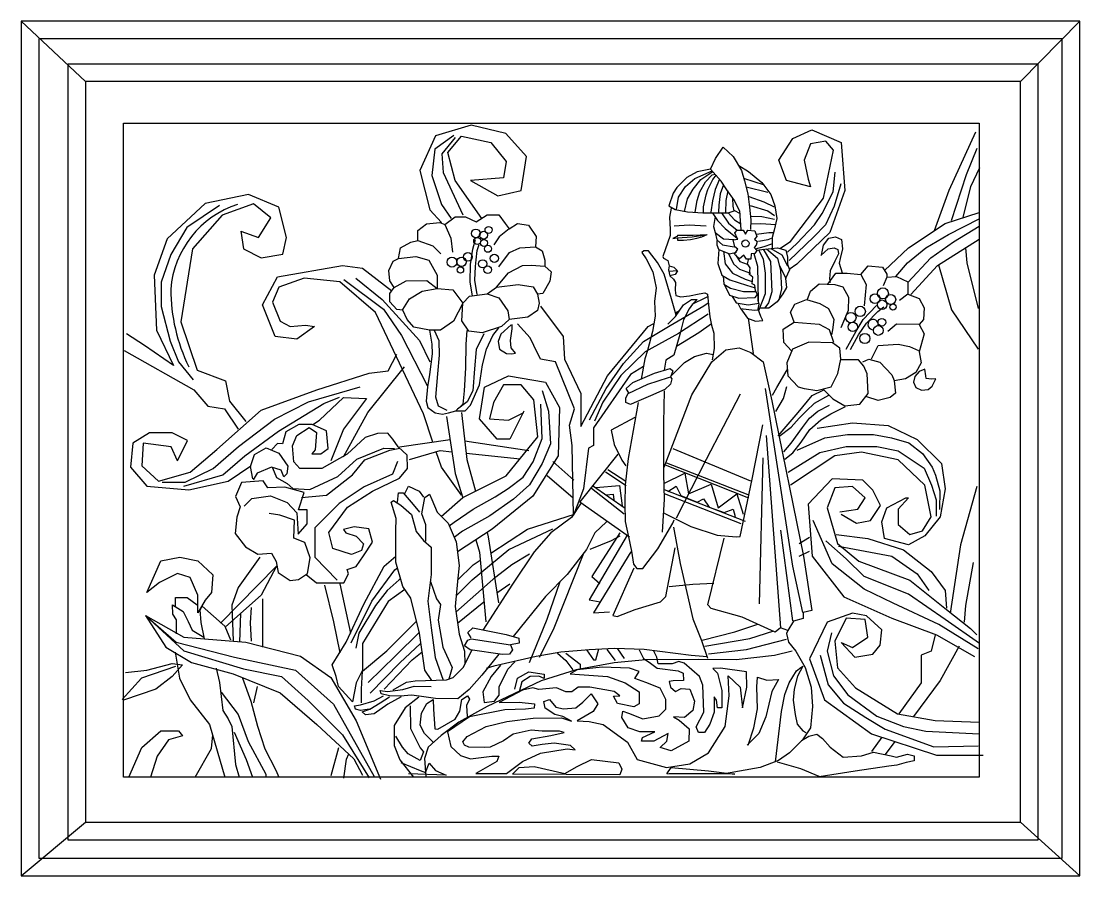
# Model space of a CAD drawing. Header units: millimetres. Extents: x 417 to 1017, y 224 to 708.
import ezdxf

# ---------------------------------------------------------------- set-up
doc = ezdxf.new("R2010")
doc.units = ezdxf.units.MM
for name, color, linetype in [('3', 3, 'Continuous'), ('4', 4, 'Continuous'), ('7', 7, 'Continuous')]:
    doc.layers.add(name, color=color, linetype=linetype)

# ---------------------------------------------------------------- blocks, each defined once
blk = doc.blocks.new('A$C68262F16')
at = {"layer": '3'}
blk.add_lwpolyline([(58.08, 426.58), (542.9, 426.58), (542.9, 55.86), (58.08, 55.86)], close=True, dxfattribs=at)
for points in [[(261.15, 372.53), (246.05, 394.09), (241.73, 409.9), (249.64, 419.24), (266.19, 415.65), (274.82, 404.87), (273.38, 395.53), (254.68, 394.09), (270.1, 385.43), (283.45, 388.34), (286.32, 407.74), (274.68, 420.72), (255.06, 425.51), (234.79, 419.41), (225.91, 399.84), (231.66, 377.56), (238.13, 370.37)], [(429.92, 355.59), (435.93, 359.59), (454.63, 384.03), (460.38, 411.34), (456.07, 416.37), (447.43, 414.93), (443.84, 405.59), (446, 394.81), (447.43, 390.49), (433.77, 394.09), (429.45, 405.59), (437.36, 417.81), (448.15, 422.84), (464.7, 415.65), (466.85, 388.34), (458.22, 364.62), (439.52, 346.65), (435.32, 343.7)], [(540.94, 421.4), (525.83, 388.34), (517.49, 365.6)], [(245.25, 419.63), (234.35, 411.79), (232.82, 396.98), (238.27, 380.42), (243.72, 372.58)], [(245.9, 418.54), (238.49, 409.18), (239.15, 398.72), (250.26, 374.54)], [(408.04, 366.37), (407.37, 376.6), (404.26, 382.82), (400.03, 388.82), (396.7, 393.71), (390.69, 400.6), (393.59, 406.6), (397.81, 413.05), (403.59, 407.71), (408.26, 399.71), (410.04, 393.93), (411.82, 386.6), (412.71, 379.04), (413.6, 371.71), (413.38, 366.37)], [(541.71, 412.25), (535.61, 397.34), (527.13, 371.26)], [(406.71, 402.6), (412.27, 399.27), (419.83, 393.04), (424.94, 386.15), (427.17, 379.71), (428.28, 372.6), (426.72, 365.93), (425.61, 361.7), (425.61, 355.64)], [(390.69, 400.6), (383.13, 399.04), (377.35, 395.71), (371.57, 390.15), (369.57, 386.82), (367.12, 379.71), (370.68, 377.71), (377.57, 376.37), (386.47, 375.71), (390.03, 375.71), (400.7, 375.71), (404.04, 376.82), (403.59, 379.49), (403.34, 384.13)], [(371.34, 377.71), (372.46, 384.6), (376.46, 390.6), (381.8, 395.26), (391.62, 399.54)], [(376.01, 376.6), (377.57, 383.71), (380.91, 389.26), (385.13, 394.6), (391.96, 399.15)], [(382.02, 376.15), (383.13, 382.82), (384.69, 387.71), (387.8, 393.26), (391.58, 397.27), (393.3, 397.61)], [(386.69, 375.48), (386.69, 379.26), (388.25, 385.93), (389.14, 389.04), (392.03, 394.6), (394.03, 397.27)], [(434.35, 353.43), (439.63, 358.4), (449.58, 368.95), (453.93, 375.47), (460.14, 387.58), (461.38, 398.76)], [(543.09, 401.28), (538.06, 390.49), (533.74, 373.24), (533.76, 373.01)], [(395.76, 394.79), (393.36, 389.04), (391.81, 382.6), (390.92, 376.15)], [(398.1, 391.66), (396.25, 386.6), (395.36, 380.15), (395.14, 376.15)], [(409.43, 395.42), (421.18, 391.68)], [(410.93, 390.43), (423.18, 387.43)], [(464.49, 392.24), (460.76, 379.51), (455.79, 368.95), (449.26, 362.12), (435.28, 348.77)], [(124.49, 365.34), (125.93, 355.28), (136, 350.24), (148.23, 352.4), (150.39, 361.74), (146.07, 378.99), (128.81, 386.18), (104.36, 381.15), (82.78, 361.03), (75.29, 340.53), (76.74, 309.23), (86.37, 289.15), (69.83, 300.65), (59.76, 307.12)], [(400.45, 388.23), (399.37, 382.82), (399.15, 375.93)], [(412.43, 384.93), (420.93, 381.93), (426.68, 379.18)], [(112.44, 379.84), (93.86, 367.47), (84.76, 352.18), (79.29, 336.53), (79.29, 322.69), (84.39, 303.04), (89.13, 291.39), (97.51, 281.2)], [(124.49, 365.34), (134.56, 361.74), (141.58, 372.93), (131.75, 380.94), (113.9, 374.38), (97.16, 355.28), (90.58, 313.96), (99.69, 286.66), (115.86, 280.53), (118.02, 269.03), (127.37, 257.53)], [(368.46, 378.35), (367.37, 373.27), (367.73, 366.37), (367.91, 362.93), (363.74, 350.95), (364.1, 350.05), (366.46, 348.78), (367.19, 345.69), (366.82, 343.52), (367.19, 341.7), (367.55, 340.07), (369.73, 338.25), (370.82, 336.26), (370.64, 331.9), (371, 329), (373.9, 328.09), (378.81, 328.64), (384.25, 329.91), (387.52, 330.45), (388.97, 329.73), (389.52, 323.56), (390.24, 316.85), (391.33, 312.13), (392.6, 307.59), (392.79, 298.88), (391.7, 292.53)], [(413.18, 379.93), (423.18, 376.93), (426.93, 374.18)], [(216.23, 320.94), (220.05, 327.04), (227.17, 331.36), (235.82, 332.89), (244.72, 332.12), (250.32, 324.5), (244.96, 314.35), (237.6, 309.24), (231.49, 309.24), (222.59, 311.02), (218.77, 315.35), (216.23, 320.68), (212.92, 320.94), (208.85, 325.26), (208.85, 330.09), (211.4, 333.39), (208.85, 337.21), (208.34, 343.05), (210.89, 348.39), (213.94, 349.92), (214.96, 356.02), (220.81, 359.07), (224.88, 360.09), (224.88, 365.68), (229.71, 369.49), (237.34, 370.25), (240.14, 369.24), (245.99, 373.56), (251.84, 373.56), (257.95, 370.76), (264.05, 374.58), (270.67, 374.58), (274.23, 369.75), (276.52, 366.7), (281.35, 369.75), (287.46, 368.73), (291.78, 362.37), (291.53, 356.53), (295.34, 354.24), (296.87, 348.9), (296.87, 345.6), (300.43, 342.29), (299.67, 336.95), (295.6, 330.09), (292.55, 329.58), (293.56, 324.5), (292.55, 320.43), (287.2, 316.62), (276.52, 315.35), (272.2, 311.28), (261.26, 307.72), (253.63, 308.74), (249.81, 314.58), (250.32, 324.5), (254.13, 328.56), (264.05, 329.84), (270.67, 327.55), (275.76, 320.18), (276.52, 315.35)], [(392.03, 375.48), (394.7, 371.48), (398.92, 366.82), (402.04, 364.37), (405.82, 361.48)], [(393.25, 373.65), (392.47, 367.93), (393.37, 364.65), (398.03, 361.04), (404.04, 360.59)], [(396.83, 375.71), (400.92, 369.93), (405.82, 365.93)], [(400.7, 375.71), (404.27, 371.77), (407.82, 369.48)], [(403.96, 377.31), (407.45, 375.37)], [(413.18, 373.93), (419.68, 373.68), (426.93, 372.19)], [(489.25, 343.12), (502.82, 355.99), (523.67, 369.65), (542.9, 376.05)], [(495.75, 339.6), (502.35, 347.43), (512.76, 355.95), (525.55, 363.51), (542.9, 372.43)], [(240.14, 369.24), (243.45, 361.36), (244.47, 353.48)], [(276.52, 366.7), (270.92, 362.12), (267.87, 357.54)], [(370.09, 368.37), (378.62, 368.91), (388.25, 368.37)], [(413.68, 369.44), (419.18, 369.69), (427.68, 369.19)], [(502.54, 336.21), (515.6, 350.27), (528.39, 359.26), (542.9, 368.18)], [(224.88, 360.09), (233.27, 357.04), (237.85, 352.46)], [(255.83, 328.58), (254.51, 336.64), (254.68, 346.51), (255.99, 355.22), (257.48, 360.65)], [(372.09, 363.11), (371.54, 362.38), (369.37, 361.3), (371.73, 361.66), (371.91, 361.11), (372, 360.2), (375.42, 360.3), (379.26, 360.62), (382.84, 361.34), (385.71, 362.2), (388.79, 363.47), (388.79, 363.47)], [(371.73, 361.66), (380.25, 362.22)], [(372.09, 363.11), (375.72, 363.11), (380.8, 363.11), (388.79, 363.47)], [(380.25, 362.22), (388.79, 363.47)], [(393.37, 364.65), (394.24, 360.44), (397.44, 357.68), (404.04, 356.59)], [(409.6, 351.7), (407.15, 349.7), (404.26, 352.37), (406.26, 355.26), (404.48, 356.59), (403.59, 360.37), (406.26, 360.82), (405.82, 361.48), (404.48, 364.37), (405.82, 365.93), (409.15, 365.93), (410.49, 363.71), (411.82, 365.93), (415.83, 365.48), (416.94, 362.37), (415.6, 360.82), (417.16, 359.48), (416.49, 357.48), (415.38, 356.15), (416.94, 354.37), (415.83, 352.81), (413.82, 352.59), (413.6, 349.48), (411.16, 349.48), (409.6, 351.7)], [(416.68, 363.69), (423.68, 364.69), (426.18, 364.69)], [(417.93, 359.69), (423.43, 360.69), (425.18, 361.44)], [(453.52, 351.85), (454.63, 357.41), (457.74, 361.41), (461.52, 362.08), (464.86, 360.74), (465.53, 355.41), (464.19, 349.85), (463.52, 347.19), (465.3, 341.85)], [(504.25, 329.4), (519.36, 345.93), (542.9, 360.83)], [(258.46, 329.57), (257.15, 337.63), (257.48, 345.36), (257.8, 349.14), (258.46, 354.4), (259.61, 357.86)], [(270.67, 345.09), (276.77, 353.22), (282.62, 356.02), (291.53, 356.53)], [(371.24, 317.77), (368.52, 326.97), (364.33, 340.99), (360.56, 347.69), (355.53, 354.18), (352.81, 354.18), (351.76, 353.34), (354.28, 349.78), (358.05, 342.25), (359.93, 333.25), (358.88, 325.51), (359.3, 317.14), (357.84, 308.56), (354.9, 297.68), (353.44, 293.07), (351.34, 281.56)], [(395.36, 355.04), (394.39, 357.39), (394.39, 359.86)], [(395.36, 355.04), (394.92, 347.04), (397.14, 340.37), (401.59, 337.7), (411.16, 334.81), (416.04, 333.18)], [(395.36, 355.04), (401.37, 352.59), (405.37, 353.48)], [(416.18, 355.44), (421.18, 356.69), (425.43, 358.19)], [(416.49, 354.59), (421.39, 355.26), (428.73, 355.93), (433.4, 354.59), (434.29, 350.59), (434.29, 346.59), (435.4, 343.48), (433.17, 338.59), (433.84, 333.48), (431.62, 329.92), (428.5, 325.26), (423.83, 321.7), (418.49, 321.7)], [(417.83, 355.04), (420.5, 349.48), (421.61, 341.48), (421.61, 329.92), (417.96, 320.3)], [(420.48, 355.14), (424.72, 348.15), (425.39, 331.03), (423.61, 324.81), (421.39, 321.92)], [(422.47, 355.36), (428.73, 350.15), (430.28, 343.04), (430.95, 332.59), (429.48, 326.72)], [(424.9, 355.58), (431.17, 351.93), (434.29, 345.7)], [(453.29, 351.63), (457.3, 355.41), (460.85, 355.85), (462.86, 354.97), (463.3, 352.52), (461.08, 348.3), (458.41, 342.96), (458.19, 338.3), (458.41, 336.3)], [(535.19, 355.95), (535.9, 347.37), (542.37, 321.49)], [(213.94, 349.92), (223.61, 350.93), (230.98, 348.9), (235.82, 340.51), (235.82, 332.89)], [(397.97, 353.98), (398.92, 346.81), (403.15, 341.48), (410.27, 338.15), (414.27, 336.81)], [(400.67, 352.88), (403.82, 346.59), (407.15, 343.92), (413.38, 341.48)], [(404.78, 351.89), (407.37, 348.15), (411.38, 346.59)], [(407.8, 321.45), (411.6, 316.14), (416.27, 314.37), (420.27, 314.81), (419.16, 317.03), (417.61, 321.26), (418.27, 323.92), (417.61, 325.92), (417.61, 328.81), (416.27, 331.48), (415.83, 334.81), (414.27, 335.48), (414.71, 339.26), (412.71, 340.81), (413.16, 344.59), (411.6, 346.81), (412.27, 349.04)], [(415.2, 352.75), (417.38, 345.48), (417.69, 325.68)], [(233.39, 245.86), (228.07, 261.84), (200.73, 319.34), (180.6, 336.59), (160.46, 338.74), (146.07, 333.71), (142.48, 325.09), (146.79, 314.31), (152.54, 311.43), (161.18, 312.15), (166.21, 311.43), (156.14, 304.25), (143.91, 305.68), (136.72, 323.65), (145.35, 339.46), (182.03, 345.93), (193.54, 344.49), (210.08, 331.56)], [(269.4, 333.65), (276.27, 341.78), (284.15, 345.85), (288.98, 346.1), (296.87, 345.6)], [(367.12, 342.65), (371.9, 343.05)], [(367.19, 345.69), (369.91, 344.91), (371.9, 342.92), (370.57, 340.79), (367.55, 340.07)], [(429.84, 345.93), (433.4, 338.59)], [(475.9, 340.73), (480.07, 345.72), (488.11, 344.89), (490.61, 341.01), (490.61, 339.34), (496.16, 339.62), (502.54, 336.57), (502.54, 329.64), (508.92, 327.14), (511.7, 321.87), (511.42, 315.22), (508.92, 312.44), (511.7, 307.18), (508.92, 296.92), (510.03, 290.82), (506.98, 285.27), (501.16, 281.66), (494.77, 280.56), (495.61, 273.62), (492.55, 271.13), (485.62, 269.46), (479.23, 271.41)], [(519.97, 346.32), (527.27, 320.78), (542.37, 298.5)], [(182.81, 337.97), (205.4, 321.22), (215.6, 306.3), (230.17, 277.91)], [(189.74, 338.7), (204.67, 326.68), (225.8, 303.39), (231.63, 291.37)], [(211.4, 333.39), (218.27, 337.21), (229.97, 337.46), (235.82, 332.89)], [(397.78, 339.99), (398.26, 335.26), (402.04, 333.03), (409.38, 331.26), (416.38, 331.26)], [(457.16, 335.31), (461.75, 341.56), (468.13, 341.56), (475.9, 340.73), (478.96, 335.18), (477.85, 322.98)], [(490.61, 339.34), (488.52, 334.32)], [(264.05, 329.84), (269.4, 333.65), (281.61, 335.17), (290.26, 333.9), (292.55, 329.58)], [(398.64, 335.03), (401.37, 329.03), (406.71, 327.48), (416.05, 327.7), (417.26, 329.51)], [(445.38, 326.31), (447.32, 331.3), (452.32, 335.46), (461.2, 335.18), (465.64, 333.8), (468.97, 327.97), (468.69, 320.49), (464.53, 310.5)], [(322.18, 258.42), (331.51, 276.11), (341.45, 290.4), (352.63, 302.82), (367.86, 311.82), (386.81, 323), (389.42, 324.67)], [(366.42, 312.74), (370.82, 316.93), (375.43, 323.63), (379.83, 326.56), (383.18, 326.56), (380.45, 324.04), (378.57, 321.32), (375.43, 315.05), (373.33, 306.88), (369.98, 295.16), (365.38, 292.23), (364.49, 286.57)], [(380.37, 323.92), (388.46, 327.96), (389.09, 328.39)], [(402.68, 328.65), (405.15, 324.81), (412.04, 323.7), (418.27, 324.59)], [(406.24, 324.64), (407.6, 321.48), (415.6, 320.59), (417.76, 320.83)], [(438.17, 313.83), (435.95, 319.38), (438.44, 324.09), (445.1, 326.59), (452.59, 324.37), (457.59, 321.6), (460.64, 315.22), (459.81, 309.39), (459.25, 306.62)], [(502.54, 329.64), (497.83, 326.03)], [(294.24, 322.93), (307.18, 305.68), (307.9, 292.75), (317.25, 273.34), (317.25, 254.65), (332.36, 283.4), (355.37, 311.43), (358.6, 313.05)], [(389.3, 318.34), (372.52, 307.47), (353.57, 296.92), (339.89, 283.57), (329.63, 268.49), (324.97, 257.62)], [(370.83, 319.16), (373.15, 320.32)], [(467.61, 298.55), (473.18, 308.79), (477.27, 315.22), (484.74, 323.27)], [(470.1, 298.26), (474.64, 306.59), (479.18, 313.32), (485.61, 319.76), (488.98, 322.53)], [(277.79, 312.3), (271.94, 306.96), (270.41, 302.89), (271.18, 298.57), (274.99, 296.03), (278.05, 295.77), (280.08, 296.28), (277.79, 299.33), (277.28, 303.4), (278.3, 310.01), (278.3, 312.55)], [(352.62, 288.59), (345.3, 284.12), (324.44, 253.93), (324.44, 243.87), (321.57, 242.43), (318.69, 219.43), (312.94, 204.34), (312.22, 243.87), (310.78, 255.37), (313.66, 264.71), (302.87, 291.31), (294.24, 292.75), (290.64, 300.65), (288.48, 304.96), (281.29, 312.87)], [(391.18, 312.77), (384.14, 307.84), (371.38, 300.04)], [(412.03, 316.12), (413.3, 306.69), (414.94, 295.98)], [(436.62, 297.48), (432.2, 302.35), (431.91, 309.81), (438.17, 313.83), (452.32, 312.72), (457.87, 309.67), (460.36, 302.46)], [(508.92, 312.44), (496.16, 312.72), (491.17, 308.56)], [(231.49, 309.24), (232.77, 301.36), (233.02, 295.77), (231.49, 284.08), (230.22, 277.21), (229.46, 269.08), (230.48, 265.52), (234.55, 262.47), (238.87, 261.71), (242.18, 262.47), (246.25, 263.49), (251.59, 263.49), (254.64, 266.79), (259.73, 278.23), (261.51, 289.67), (263.8, 298.57), (267.36, 306.19), (270.67, 310.52)], [(241.41, 263.74), (236.58, 266.28), (235.06, 271.37), (236.07, 284.59), (237.09, 295.01), (236.84, 303.14), (234.29, 308.99)], [(252.61, 308.99), (252.1, 301.36), (251.84, 287.89), (251.08, 274.93), (250.32, 267.3), (246.5, 263.74)], [(262.27, 307.21), (257.95, 298.31), (256.93, 287.38), (255.91, 274.93), (252.86, 268.57), (247.27, 264.5)], [(443.99, 276.12), (450.93, 275.01), (458.98, 277.23), (462.86, 284.72), (464.53, 292.76), (463.97, 299.13), (459.81, 302.18), (446.49, 302.46), (437.06, 298.58), (434, 290.82), (434.56, 283.33), (440.39, 277.23), (443.72, 276.12)], [(482.01, 293.03), (485.62, 300.52), (496.99, 301.35), (503.38, 299.97), (508.65, 297.75)], [(58.32, 297.78), (97.88, 275.5), (105.79, 266.15), (115.14, 264.71), (123.06, 253.21)], [(88.53, 235.25), (84.94, 243.15), (69.11, 245.31), (68.39, 232.37), (77.74, 223.75), (95.72, 228.78), (110.83, 241.71), (136, 264), (167.65, 275.5), (197.14, 284.84), (207.93, 286.28), (212.96, 295.62)], [(364.35, 231.7), (380.1, 272.66), (391.5, 291.38), (399.37, 298.17), (406.97, 299.25), (413.49, 296.54), (420.55, 291.38), (425.44, 269.14), (443.35, 181.24), (448.05, 150.38), (443.16, 149.3), (443.16, 145.77), (437.73, 144.42), (434.48, 138.99), (430.4, 140.62), (427.42, 138.18), (408.69, 146.59), (391.04, 151.47), (389.14, 153.64), (398.37, 191.35)], [(368.66, 283.55), (375.99, 290.88), (381.69, 294.4), (388.48, 296.3), (392.28, 295.49)], [(182.75, 237.4), (196.42, 262.56), (217.28, 288.43)], [(454.29, 275.97), (460.09, 270.3), (466.75, 266.41), (475.35, 267.25), (480.07, 273.35), (479.51, 284.44), (477.57, 288.87), (474.52, 292.48), (464.53, 292.48)], [(477.01, 291.37), (480.34, 292.76), (486.73, 291.09), (493.39, 283.88), (494.77, 280.83)], [(284.89, 263.28), (276.97, 247.46), (269.78, 247.46), (259.71, 258.96), (262.59, 276.93), (276.25, 283.4), (297.11, 279.81), (305.02, 265.43), (304.31, 238.12), (289.92, 215.12), (266.9, 196.43), (247.27, 183.56)], [(344.5, 273.32), (342.85, 276.25), (346.62, 279.54), (358.96, 284.95), (367.78, 287.54), (369.31, 286.13), (368.02, 282.72), (368.72, 281.66), (368.02, 278.72), (364.73, 275.67), (356.73, 272.14), (347.44, 268.15), (345.32, 267.21), (342.74, 268.26), (342.74, 270.97), (344.03, 273.32), (355.08, 278.6), (366.84, 282.36), (368.25, 282.83)], [(425.75, 272.46), (428.2, 276.74), (434.17, 286.69)], [(512.23, 287.18), (508.89, 285.85), (506.45, 282.96), (505.78, 279.84), (507.12, 276.73), (510.23, 275.18), (514.01, 275.62), (516.23, 277.62), (518.46, 281.62), (516.01, 281.4), (512.9, 281.84), (512.68, 283.4), (512.23, 287.18)], [(79.96, 223.15), (93.03, 223.15), (108.8, 230.81), (123.22, 243.42), (143.5, 258.73), (162.88, 268.63), (192.17, 277.19)], [(238.08, 203.72), (250.36, 214.4), (274.82, 226.62), (292.8, 248.9), (290.64, 269.75), (283.45, 278.37), (273.38, 278.37), (267.62, 268.31), (265.47, 258.96), (276.25, 258.25), (284.89, 262.56)], [(421.7, 276.15), (437.17, 175.5), (442.87, 149.19)], [(427.74, 263.13), (432.03, 270.63), (433.86, 277.36)], [(92.13, 220.9), (114.21, 227.21), (126.83, 238.01), (145.75, 251.97), (171.44, 267.73), (180.45, 271.34)], [(165.29, 255.71), (169.09, 258.25), (182.75, 271.18), (195.7, 270.46), (182.75, 253.21), (175.56, 235.25)], [(295.34, 275.08), (298.79, 263.44), (300.08, 244.91), (295.34, 233.71), (288.01, 221.64), (278.95, 213.46), (265.58, 203.98), (250.06, 195.36), (245.47, 191.82)], [(364.35, 274.84), (364.08, 256.66), (364.08, 227.63), (364.35, 213.52), (363.26, 194.8)], [(407.58, 272.9), (388.3, 236), (371.2, 202.63)], [(428.97, 249.37), (440.44, 262.67), (448.25, 272.16), (454.9, 275.37)], [(429.43, 248.91), (436.47, 254.26), (440.9, 259.31), (444.88, 263.44), (449.63, 267.87), (457.74, 272.46)], [(242.61, 198.35), (245.32, 200.53), (256.1, 207.86), (268.6, 214.75), (275.93, 219.49), (284.56, 225.95), (290.16, 234.57), (295.34, 247.93), (294.47, 267.32)], [(349.69, 268.32), (343.99, 236.58), (342.36, 221.66), (342.09, 211.08), (342.36, 200.77), (344.26, 192.09), (345.89, 183.95), (346.97, 176.62), (348.88, 174.18), (352.4, 174.18), (360.82, 185.31), (369.24, 199.96), (370.05, 201.85)], [(432.33, 240.34), (436.47, 245.24), (442.89, 254.11), (446.72, 259.46), (451.46, 263.29), (458.04, 266.8)], [(432.79, 236.22), (437.38, 239.73), (442.13, 245.85), (447.03, 252.89), (453.15, 258.39), (458.81, 261.91), (463.71, 264.36), (467.23, 266.04)], [(241.01, 260.4), (246.05, 228.06), (250.26, 214.31)], [(249.64, 262.56), (252.52, 235.96), (257.53, 217.99)], [(347.76, 259.68), (334.45, 252.62), (336.08, 244.48), (340.43, 235.53), (342.6, 232.28)], [(213.62, 243.15), (210.69, 247.54), (207.76, 250.96), (201.89, 250.72), (195.05, 248.52), (184.79, 239), (170.37, 230.94), (157.91, 230.94), (154.49, 234.6), (153.76, 243.64), (156.2, 249.5), (163.29, 254.14), (167.44, 251.21), (166.71, 241.44), (164.75, 239.24), (169.88, 239.24), (174.04, 242.17), (173.06, 252.18), (165, 255.85), (157.42, 255.85), (150.09, 251.7), (148.14, 244.86), (145.2, 245.1), (142.03, 241.68)], [(364.41, 205.62), (379.61, 198.02), (394.55, 193.14), (405.14, 192.05), (407.58, 192.32), (414.37, 224.88), (420.34, 255.54)], [(451.08, 253.77), (471.22, 256.65), (491.36, 255.21), (507.9, 247.31), (521.57, 233.65), (523.73, 219.27), (520.85, 203.46), (512.22, 192.68), (502.87, 187.65), (489.2, 191.24), (487.77, 200.59), (490.64, 208.49), (501.43, 214.24), (502.87, 214.24), (497.12, 207.77), (497.12, 199.15), (503.59, 193.4), (510.78, 195.56), (515.82, 203.46), (512.22, 221.43), (497.12, 235.81), (476.26, 240.12), (461.15, 237.96), (435.98, 221.43)], [(88.53, 235.25), (94.29, 246.75), (85.66, 251.06), (72.71, 251.06), (63.36, 245.31), (61.92, 231.65), (71.27, 220.87), (95.01, 218.71), (117.3, 223.75), (130.19, 232.33)], [(214.4, 243.15), (243.06, 247.24)], [(251.39, 246.45), (287.76, 241)], [(422.24, 249.57), (430.4, 140.62)], [(439.8, 241.18), (455.47, 248.22), (468.27, 250.13), (482.98, 250.13), (493.22, 248.22), (503.13, 245.34), (510.81, 239.27), (516.25, 231.6), (518.17, 227.12), (520.72, 218.17), (520.4, 207.62)], [(131.28, 225.08), (130.05, 231.92), (132.25, 238.75), (138.85, 242.66), (145.94, 239.49), (151.07, 232.16), (150.58, 227.77), (148.87, 226.06), (147.4, 229.96), (141.78, 231.67), (133.72, 228.25), (131.52, 224.35)], [(142.52, 231.18), (144.71, 225.81), (150.82, 222.39), (154, 219.46), (163.53, 218.98), (179.41, 226.3), (190.16, 236.07), (205.56, 242.42), (211.67, 242.17)], [(158.89, 214.34), (173.06, 215.8), (187.72, 227.28), (194.81, 235.82), (208.98, 241.2), (214.6, 242.42)], [(161.57, 170.87), (167.44, 165.99), (182.83, 165.99), (185.52, 171.12), (184.79, 173.56), (189.92, 175.27), (194.07, 181.37), (199.2, 189.19), (197.01, 196.76), (188.7, 197.73), (182.59, 196.27), (184.05, 194.31), (189.92, 192.6), (194.07, 188.21), (192.85, 184.3), (187.23, 182.1), (176.72, 185.52), (174.28, 194.56), (185.03, 208.96), (199.2, 218), (214.35, 225.32), (219, 230.94), (218.75, 238.51), (213.62, 243.15)], [(220.15, 235.96), (237.42, 241), (244.14, 240.3)], [(249.64, 215.84), (238.13, 231.65), (235.23, 240.36)], [(369.3, 242.24), (413.28, 223.79)], [(434.68, 228.72), (452.59, 239.91), (467.63, 243.42), (484.9, 243.42), (497.05, 240.86), (506.65, 234.47), (511.77, 230.96), (515.93, 221.37), (518.49, 213.06), (518.49, 207.3), (518.49, 203.79)], [(213.36, 234.84), (210.37, 227.66), (194.4, 220.48), (180.23, 211.11), (166.46, 197.15), (166.46, 180.6), (179.04, 167.63)], [(252.14, 239.46), (282.84, 236.41)], [(301.35, 234.77), (313.22, 224.23)], [(338.25, 239.06), (316.54, 211.93), (344.77, 192.12)], [(365.77, 234.1), (411.92, 216.2)], [(420.34, 236.82), (418.17, 154.07)], [(331.2, 229.02), (342.87, 221.15)], [(332.55, 230.38), (342.6, 223.59)], [(364.14, 222.44), (376.09, 228.13), (378.26, 216.47), (391.02, 221.89), (395.09, 208.6), (405.68, 216.47), (409.21, 205.07)], [(364.95, 233.02), (412.19, 214.3)], [(126.39, 209.45), (130.79, 213.85), (141.29, 215.31), (150.82, 211.65), (156.2, 205.79), (156.93, 193.58), (162.06, 199.44), (162.06, 207.5), (157.18, 207.5), (160.35, 217.27), (149.36, 220.2), (139.83, 219.95), (137.14, 223.86), (124.92, 222.88), (121.5, 215.07), (124.19, 209.21), (122.23, 203.35), (121.26, 194.07), (127.12, 186.5), (134.21, 182.35), (141.78, 182.84), (144.47, 178.2), (145.69, 171.85), (152.53, 167.45), (157.18, 167.94), (162.31, 171.36), (163.77, 180.15), (160.84, 188.94), (154.49, 191.38), (154.98, 201.64), (146.67, 204.32), (140.56, 205.3)], [(298.05, 226.87), (312.88, 214.22)], [(464.75, 204.9), (473.38, 199.87), (481.29, 201.31), (487.05, 209.93), (482.73, 218.56), (476.98, 224.31), (459.71, 225.02), (446.05, 210.65), (448.21, 181.18), (466.19, 158.18), (493.52, 145.96), (518.69, 136.62), (540.27, 124.4)], [(213.28, 211.7), (213.94, 216.98), (216.57, 216.98), (222.18, 210.39), (225.8, 206.1)], [(217.23, 216.32), (219.54, 220.93), (225.47, 217.96), (228.11, 214.67)], [(229.43, 189.63), (229.43, 198.86), (227.12, 205.12), (228.77, 214.34), (231.41, 216.32), (232.73, 213.35), (235.69, 206.1), (241.96, 199.84), (246.57, 189.3), (248.22, 175.79), (247.23, 166.9), (245.91, 152.73), (248.22, 136.92), (251.19, 127.36), (251.52, 120.12)], [(323.32, 219.8), (341.78, 205.15)], [(323.87, 221.15), (342.33, 208.4)], [(325.77, 220.07), (339.07, 221.15), (340.7, 209.76)], [(331.74, 216), (335.54, 216.27), (335.81, 213.01)], [(364.41, 218.91), (410.29, 201)], [(364.41, 216.74), (407.85, 199.65)], [(366.58, 217.82), (371.2, 220.81), (373.91, 215.65), (383.14, 211.86), (386.67, 213.76), (389.93, 208.87), (398.35, 205.89), (403.51, 207.79), (404.59, 203.72)], [(464.03, 206.34), (474.1, 207.77), (478.42, 214.24), (471.22, 220.71), (461.15, 219.99), (456.84, 208.49), (462.59, 188.37), (474.82, 178.31), (503.59, 167.52), (524.45, 150.99), (538.11, 140.21), (541.71, 136.62)], [(541.71, 220.71), (532.36, 187.65), (526.6, 148.84)], [(232.77, 110.78), (228.77, 116.49), (225.8, 137.58), (220.86, 157.34), (216.24, 163.93), (212.29, 177.77), (212.29, 195.56), (212.62, 202.48), (209.65, 211.7), (210.97, 212.69), (215.25, 210.06), (221.19, 204.79), (223.83, 195.23), (228.11, 189.96), (232.4, 186.34), (232.4, 170.85), (230.42, 155.7), (232.4, 140.54), (234.71, 123.74), (239.21, 110.98)], [(317.34, 211.49), (311.91, 203.07), (300.23, 194.39), (290.73, 183.54), (278.51, 165.36), (261.68, 139.32)], [(266.17, 182.85), (287.04, 196.43), (313.66, 205.06)], [(331.73, 200.63), (325.21, 194.39), (320.32, 184.9), (309.46, 170.79), (297.25, 158.31), (278.82, 135.6)], [(542.43, 128.71), (520.13, 142.37), (494.24, 154.59), (477.7, 162.49), (459.71, 176.87), (448.93, 201.31)], [(246.47, 158.68), (255.66, 167.78), (276.36, 185.02), (301.37, 196.65)], [(264.06, 194.57), (264.75, 192.12), (270.5, 154.75)], [(343.42, 193.04), (321.97, 156.42), (328.21, 155.33)], [(322.53, 185.1), (334.61, 190.04), (339.56, 192.79)], [(339.34, 194.4), (323.33, 169.71), (327.94, 165.64)], [(369.75, 197.66), (373.55, 177.04), (377.35, 160.49), (380.61, 145.57), (385.5, 133.36), (389.03, 123.32)], [(430.38, 195.85), (437.17, 144.57)], [(461.87, 193.4), (479.85, 191.24), (499.99, 184.77), (515.82, 172.56), (523.73, 161.77), (524.45, 151.71)], [(257.61, 190.34), (259.71, 183.5), (263.31, 143.97)], [(441.01, 188.37), (446.77, 191.96)], [(543.15, 131.59), (523.73, 145.24), (502.87, 159.62), (477.7, 169.68), (467.63, 179.74), (456.12, 189.81)], [(463.31, 186.93), (493.52, 181.18), (507.9, 171.12), (514.38, 161.77)], [(71.27, 160.5), (79.18, 178.47), (89.97, 180.62), (100.04, 178.47), (108.67, 170.56), (107.95, 160.5), (104.36, 156.18), (100.04, 149), (100.04, 159.06), (95.72, 169.12), (88.53, 171.28), (78.46, 166.25), (71.27, 160.5)], [(135.28, 180.62), (123.06, 163.37), (119.46, 153.31), (120.18, 133.18)], [(217.4, 162.28), (207.93, 155.47), (193.54, 131.75), (193.54, 116.65), (189.95, 109.47), (187.79, 98.69), (179.88, 107.31), (178.44, 113.06), (176.28, 119.53), (184.19, 132.47), (194.26, 154.03), (205.77, 175.59), (212.29, 181.26)], [(246.4, 149.4), (269.03, 169.51), (278.09, 176.4), (288.01, 182.43)], [(318.67, 182.75), (301.53, 139.49), (293.62, 123.68)], [(345.59, 183.55), (324.41, 149.09), (333.37, 149.64)], [(347.22, 174.32), (335.27, 147.46), (337.72, 146.92), (348.03, 150.99), (362.42, 155.33), (365.41, 158.32), (370.57, 185.99)], [(441.01, 181.18), (446.77, 184.06)], [(112.99, 143.25), (144.63, 175.59), (136, 159.06), (115.86, 141.09)], [(187.1, 132.02), (198.75, 155.72), (211.68, 173.38), (213.19, 174.6)], [(247.3, 167.5), (256.12, 176.31), (260.13, 178.92)], [(539.55, 177.59), (535.24, 153.15), (534.52, 143.81)], [(214.99, 168.33), (214.27, 167.78), (207.37, 161.75), (200.9, 153.13), (191.42, 137.62), (189.69, 129)], [(171.96, 164.81), (177, 143.97), (180.51, 126.44)], [(180.6, 165.53), (185.63, 141.81), (186.6, 137.62)], [(232.07, 166.9), (235.36, 157.02), (237.67, 153.72), (236.35, 144.83), (238.99, 129.67), (244.27, 118.14), (242.32, 111.51)], [(269.63, 160.39), (276.97, 165.53)], [(305.32, 166.56), (297.94, 145.24), (287.87, 120.8)], [(367.31, 164.01), (380.61, 165.37), (392.56, 165.91)], [(87.45, 152.54), (87.45, 157.72), (94.12, 157.72), (99.8, 153.53)], [(136.72, 156.9), (136.72, 148.28), (136.72, 129.59)], [(87.94, 137.24), (87.94, 145.14), (85.97, 148.34), (85.72, 153.53), (91.89, 149.83), (94.61, 144.15), (96.83, 139.21), (103.5, 135.27)], [(103.99, 134.28), (102.02, 143.66), (101.53, 150.81), (102.51, 152.79), (115.35, 141.44), (118.56, 133.79)], [(130.31, 152.17), (129.76, 143.39), (130.31, 132.96)], [(247.31, 143.15), (262.28, 155.22)], [(70.55, 147.56), (92.13, 127.43), (125.93, 117.37), (147.51, 113.06), (162.61, 99.4), (182.03, 80), (197.14, 55.56)], [(70.55, 147.56), (87.81, 132.47), (120.9, 123.84), (155.42, 116.65), (177, 97.25), (200.01, 56.28)], [(70.55, 147.56), (82.06, 129.59), (96.44, 120.97), (120.18, 114.5), (146.79, 103.72), (167.65, 85.75), (188.51, 66.34), (193.54, 57)], [(70.55, 147.56), (92.13, 135.34), (127.37, 132.47), (158.3, 124.56), (175.56, 112.34), (189.95, 87.9), (203.61, 54.84)], [(124.26, 148.88), (123.72, 132.42)], [(192.82, 97.97), (192.82, 105.87), (193.54, 115.93), (207.21, 127.43), (224.11, 144.33)], [(464.75, 132.31), (472.52, 123.95), (482.65, 125.63), (486.87, 130.69), (487.77, 139.49), (479.13, 147.4), (471.22, 148.84), (456.84, 143.81), (446.77, 122.96), (455.36, 99.77), (482.01, 80.56), (518.69, 68.34), (545.3, 68.34)], [(464.75, 132.31), (471.22, 129.43), (479.85, 135.18), (478.42, 145.24), (467.63, 145.96), (461.15, 133.03), (462.59, 117.93), (472.8, 106.52), (496.72, 91.9)], [(196.59, 109.61), (212.11, 124.69), (225.67, 138.11)], [(255.09, 134.91), (253.19, 137.89), (255.9, 140.61), (274.91, 136.81), (281.96, 134.64), (282.24, 131.92), (277.35, 130.84), (278.43, 128.13), (276.81, 125.68), (272.73, 125.41), (254.54, 128.13), (251.29, 130.3), (253.19, 133.55), (255.09, 134.37), (277.35, 130.84)], [(434.48, 138.99), (433.81, 137.3), (434.9, 132.42), (438.97, 127.26), (444.4, 118.04), (447.66, 106.91), (448.47, 96.06), (447.39, 83.85), (442.77, 77.07), (435.44, 69.74), (429.2, 65.4), (418.88, 61.33), (398.52, 57.81), (367.3, 57.81)], [(386.04, 133.63), (404.5, 138.24), (417.53, 142.58)], [(387.4, 130.1), (412.92, 134.44), (426.49, 138.78)], [(389.57, 125.76), (411.02, 128.2), (433.82, 134.17)], [(459.3, 137.72), (456.77, 127.32), (460.42, 113.26), (468.58, 102.58), (484.9, 90.49), (500.09, 84.59), (512.75, 82.06), (542.9, 80.52)], [(517.97, 136.62), (515.82, 127.28), (510.06, 125.12), (510.06, 109.31), (497.39, 91.77)], [(87.21, 126.81), (89.68, 112), (95.86, 99.66), (106.72, 85.84), (115.43, 55.86)], [(197.88, 103.58), (214.7, 120.81), (226.34, 131.59), (226.61, 131.83)], [(205.77, 105.87), (221.59, 122.4), (227.29, 127)], [(210.83, 105.34), (218.44, 109.68), (223.32, 110.49), (240.97, 111.03), (244.77, 112.39), (250.47, 118.09), (255.63, 128.13)], [(437.05, 127.26), (427.01, 124.82), (405.29, 122.38), (383.84, 122.65), (353.98, 122.38), (336.06, 120.75), (314.61, 116.68), (294.79, 110.44), (264.11, 96.06), (248.1, 87.11), (238.05, 79.51), (230.72, 73), (228.55, 66.49), (229.36, 56.18)], [(350.18, 128.08), (352.62, 123.19), (355.88, 121.02), (360.49, 117.77), (372.44, 116.14), (375.15, 114.78), (375.42, 110.71), (369.45, 110.44), (367.28, 110.17), (368.09, 106.91), (370.81, 104.47), (374.07, 106.1), (378.95, 105.83), (381.67, 99.05), (380.58, 93.62), (375.97, 89.82), (369.72, 90.09), (372.98, 88.19), (378.68, 83.31), (378.41, 76.26), (368.37, 70.83), (362.12, 72.73), (365.92, 76.26), (366.74, 80.6), (358.59, 76.26), (351.53, 76.26), (352.08, 78.43), (359.14, 81.68), (350.72, 81.68), (343.93, 83.85), (340.4, 89.82), (340.95, 93.35), (344.2, 92.26), (352.35, 89.01), (361.58, 90.64), (365.38, 94.43), (365.38, 99.86), (362.12, 106.37), (353.98, 109.63), (347.73, 111.8), (350.18, 115.87), (344.75, 117.77), (329.27, 118.31), (315.15, 116.68), (311.08, 114.51), (332.26, 112.88), (342.3, 109.36), (350.18, 104.2), (350.18, 97.42), (347.19, 95.79), (337.96, 97.69), (335.79, 101.76), (339.32, 102.03), (336.06, 104.47), (322.21, 106.91), (315.7, 106.91), (312.17, 104.2), (308.64, 104.2), (303.48, 106.64), (293.43, 105.56), (289.91, 106.64), (284.2, 105.29), (270.9, 98.23), (282.3, 98.5), (290.99, 97.42), (290.72, 94.98), (285.83, 94.43), (274.16, 94.16), (254.07, 90.09), (241.58, 81.68), (243.48, 73.27), (248.91, 68.12), (254.61, 66.22), (266.83, 67.85), (270.63, 67.85), (269.54, 64.86), (257.6, 58.08), (274.97, 58.08), (284.2, 64.86), (294.25, 69.47), (309.45, 71.92), (314.07, 71.37), (311.35, 73.82), (302.12, 75.17), (295.33, 74.36), (289.63, 73.54), (287.73, 75.17), (289.36, 77.61), (300.22, 79.51), (307.82, 81.14), (305.11, 81.95), (295.33, 81.95), (289.09, 82.5), (278.77, 80.33), (273.34, 76.53), (265.74, 73), (262.48, 72.73), (253.8, 73), (251.35, 74.09), (250.27, 75.99), (252.71, 78.97), (263.57, 84.67), (275.24, 87.38), (290.18, 89.28), (306.19, 89.55), (311.9, 87.65), (307.01, 90.36), (302.39, 91.45), (296.96, 94.98), (296.15, 98.78), (299.41, 99.86), (302.94, 95.52), (307.28, 94.71), (314.34, 95.25), (318.41, 98.5), (323.03, 103.12), (326.83, 97.42), (324.11, 93.08), (315.15, 87.92), (321.94, 87.38), (329.81, 85.75), (343.66, 75.71), (349.09, 65.95), (365.65, 61.34), (378.95, 63.51), (389.54, 69.75), (399.04, 84.67), (401.22, 102.03), (400.67, 113.43), (407.46, 106.91), (408.82, 95.25), (411.26, 106.91), (410.99, 115.6), (396.33, 117.77), (391.99, 117.5), (394.7, 114.78), (397.14, 105.02), (397.14, 95.25), (394.7, 95.25), (394.16, 99.59), (392.8, 101.49), (392.8, 92.81), (390.36, 86.02), (387.37, 81.14), (383.84, 81.14), (382.48, 84.4), (386.83, 92.81), (386.28, 108), (384.38, 112.88), (375.7, 120.48), (372.71, 121.56), (368.91, 120.21), (361.04, 120.21), (360.22, 124.01), (358.32, 127.8)], [(388.75, 124.1), (379.77, 124.82), (353.16, 128.35), (336.33, 128.89), (321.94, 128.08), (305.92, 126.72), (291.81, 124.28), (267.91, 118.85), (263.57, 117.5)], [(304.02, 126.18), (308.64, 122.11), (312.71, 116.68)], [(308.64, 126.18), (316.78, 119.94), (316.78, 117.5)], [(320.31, 128.08), (324.38, 122.38), (325.74, 122.38), (327.37, 128.62)], [(331.99, 128.35), (336.6, 122.11)], [(337.96, 128.62), (341.76, 123.19)], [(531.64, 130.15), (520.85, 110.74), (505.66, 90.25)], [(59.04, 115.22), (71.27, 116.65), (85.66, 120.25), (91.41, 119.53), (85.66, 113.06), (76.31, 105.87), (58.08, 99.59)], [(270.79, 125.7), (261.14, 113.82), (253.81, 105.68), (247.56, 100.25), (234.8, 100.52), (225.57, 101.88), (221.15, 102.35), (214.91, 101.81), (208.66, 102.08), (204.05, 103.17), (203.5, 105.07), (207.58, 104.52), (216.26, 105.61), (222.78, 107.51), (232.28, 107.24)], [(271.72, 119.39), (266.29, 112.88), (261.67, 104.2), (262.48, 98.23), (268.19, 99.05), (270.9, 102.3), (270.9, 107.19), (275.79, 117.22), (279.86, 121.29)], [(452.83, 125.07), (457.33, 108.2), (466.05, 97.8), (478.71, 89.65), (489.68, 83.18), (517.25, 73.06), (542.29, 73.62)], [(87.47, 118.69), (68.24, 112.11), (57.26, 100.03)], [(110.42, 117.67), (112.4, 109.53), (114.38, 93.74), (117.34, 89.05), (119.31, 84.61), (121.54, 63.14), (123.52, 55.86)], [(279.86, 105.83), (281.22, 112.07), (287.73, 115.6), (296.42, 114.24), (296.42, 111.8), (293.43, 113.15), (288.55, 112.88), (283.66, 109.9), (282.3, 104.2)], [(427.57, 64.59), (430.83, 93.08), (432.73, 102.84), (435.17, 109.35), (439.51, 116.14), (441.96, 118.04), (443.04, 118.85), (440.06, 113.15), (438.16, 105.83), (437.61, 99.59), (438.7, 91.45), (439.78, 86.02), (443.04, 82.22), (444.67, 81.14)], [(125.49, 112), (130.18, 98.92), (133.88, 84.86), (138.08, 72.02), (144.26, 59.93), (146.03, 55.86)], [(412.08, 74.09), (415.33, 83.85), (417.23, 94.71), (416.96, 107.19), (417.23, 112.61), (422.66, 110.98), (429.18, 111.26), (425.38, 104.47), (422.12, 90.09), (418.05, 80.6), (411.53, 74.09)], [(113.39, 104.1), (123.02, 91.52), (128.7, 76.22), (138.58, 57.71), (138.58, 56.23)], [(133.84, 107.31), (131.69, 97.97)], [(197.26, 94.48), (192.37, 93.67), (189.39, 94.48), (188.84, 96.38), (192.37, 96.93), (199.97, 99.1), (205.4, 102.08)], [(233.43, 75.71), (228.55, 80.6), (226.1, 85.48), (226.92, 92.26), (229.91, 97.69), (233.43, 99.86), (233.71, 94.43), (234.52, 83.31), (236.15, 83.04), (245.92, 88.74), (248.64, 93.35), (249.72, 99.86), (252.98, 102.03), (254.07, 100.13), (252.44, 96.6), (252.71, 90.36)], [(215.45, 101.54), (207.85, 97.2), (199.97, 91.77), (195.09, 91.23), (193.19, 92.86), (197.53, 94.48), (203.5, 98.01), (208.66, 101.54)], [(225.29, 101.22), (217.69, 95.25), (211.44, 85.21), (211.44, 73.82), (214.7, 65.68), (222.3, 55.91)], [(220.4, 96.33), (220.67, 83.58), (226.1, 72.46), (228.01, 70.29), (226.1, 65.41), (219.32, 69.2), (216.06, 73), (212.26, 79.24)], [(496.72, 91.9), (518.1, 87.96), (542.9, 87.1)], [(61.02, 55.86), (68.39, 72.81), (79.18, 82.15), (89.25, 82.15), (91.41, 79.28), (83.5, 77.12), (77.02, 67.78), (73.3, 55.86)], [(98.67, 55.86), (107.95, 72.09), (108.67, 80)], [(120.8, 81.4), (127.46, 65.85), (131.1, 55.86)], [(442.3, 76.78), (446.37, 79.22), (450.99, 80.31), (454.24, 77.86), (458.59, 72.98), (465.92, 67.28), (476.23, 68.1), (483.02, 70), (493.07, 68.1), (496.05, 67.28), (502.3, 68.91), (506.1, 68.1), (506.1, 65.11), (501.48, 64.3), (496.32, 62.67), (491.71, 62.13), (472.7, 59.41), (452.34, 56.16)], [(487.87, 78.6), (482.01, 70.49)], [(175.66, 56.83), (179.98, 72.64)], [(495.21, 76.16), (489.71, 68.73)], [(182.86, 55.39), (184.3, 66.18), (185.73, 69.05)], [(215.26, 64.32), (226.12, 59.71), (229.11, 58.62), (231.28, 63.78), (234.81, 59.71), (240.78, 56.99), (219.6, 57.81)], [(278.52, 57.54), (282.32, 61.33), (290.74, 61.88), (308.11, 58.08), (315.17, 61.88), (323.31, 65.95), (338.79, 64.05), (340.42, 60.52), (339.33, 57.26), (278.52, 57.54)], [(365.94, 57.81), (368.38, 61.33), (389.56, 59.43), (404.49, 57.54), (365.94, 57.81)], [(428.38, 64.59), (441.68, 60.79), (452, 56.45)]]:
    blk.add_lwpolyline(points, dxfattribs=at)
blk.add_lwpolyline([(122.64, 380.57, 0.301924), (84.76, 332.52, 0.112122), (94.96, 288.48, -1.130415)], format="xyb", dxfattribs=at)
for centre, radius in [((257.64, 364.11), 2.47), ((264.88, 366.08), 2), ((258.46, 359.83), 1.98), ((262.08, 363.12), 2.24), ((262.25, 358.68), 1.98), ((410.49, 358.37), 2.01), ((264.55, 355.39), 1.98), ((244.14, 347.82), 2.8), ((249.58, 347.99), 2.63), ((253.2, 350.78), 2.47), ((261.59, 346.84), 2.33), ((268.17, 349.96), 2.31), ((248.92, 343.38), 1.84), ((264.39, 343.55), 2.14), ((488.39, 330.14), 3.1), ((483.86, 327.07), 2.78), ((487.96, 323.7), 2.67), ((492.79, 326.63), 2.84), ((494.1, 322.39), 1.81), ((470.25, 316.39), 2.92), ((475.52, 319.9), 2.94), ((471.27, 311.13), 2.65), ((487.81, 313.76), 2.19), ((478.15, 304.55), 2.9), ((485.76, 309.08), 2.77)]:
    blk.add_circle(centre, radius, dxfattribs=at)
blk.add_arc((482.83, 312.44), 2.94, 348.44044, 273.61727, dxfattribs=at)
at = {"layer": '4'}
for points in [[(0, 0), (600, 0), (600, 484.4), (0, 484.4)], [(36.49, 30.36), (566.45, 30.36), (566.45, 450.11), (36.49, 450.11)]]:
    blk.add_lwpolyline(points, close=True, dxfattribs=at)
for points in [[(0, 484.4), (36.49, 450.11)], [(566.45, 450.11), (600, 484.4)], [(0, 0), (36.49, 30.36)], [(600, 0), (566.45, 30.36)]]:
    blk.add_lwpolyline(points, dxfattribs=at)
at = {"layer": '7'}
for points in [[(10, 10), (590, 10), (590, 474.4), (10, 474.4)], [(26.49, 20.36), (576.45, 20.36), (576.45, 460.11), (26.49, 460.11)]]:
    blk.add_lwpolyline(points, close=True, dxfattribs=at)

msp = doc.modelspace()

# ---------------------------------------------------------------- block references
msp.add_blockref('A$C68262F16', (417.22, 223.72))

doc.saveas('drawing.dxf')
